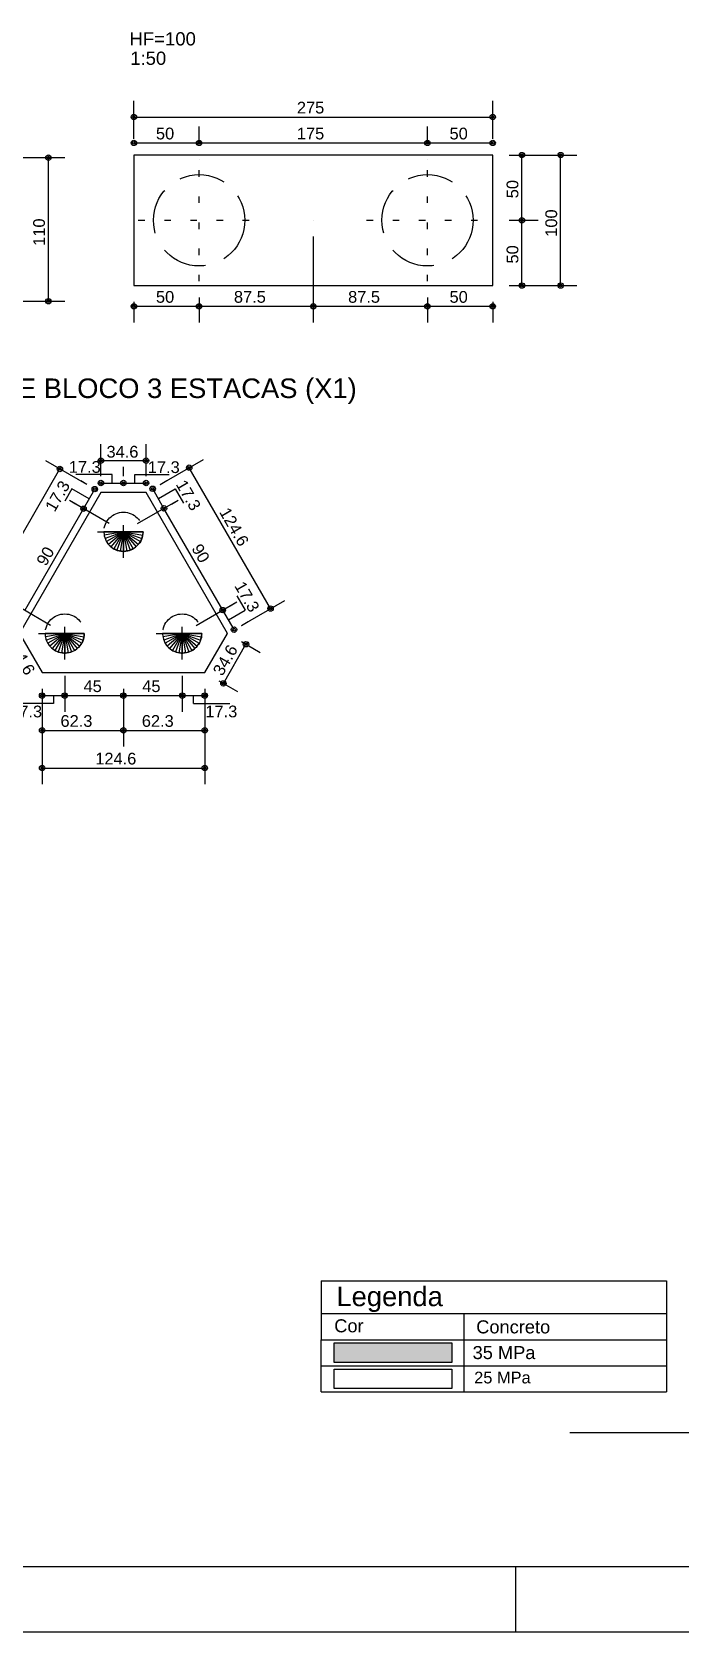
# Model space of a CAD drawing. Extents: x 0 to 119, y 0 to 84.
# Drawn here: x 74.49 to 84.42, y 0 to 24.52 of the extents above; entities that cross this region are included whole.
import ezdxf

# ---------------------------------------------------------------- set-up
doc = ezdxf.new("R2010")
doc.units = 0
doc.header["$MEASUREMENT"] = 0
for name, pattern in [('ESTILO_TQS_0001', [1, 0.7, -0.3]), ('ESTILO_TQS_0002', [0.4, 0.1, -0.3]), ('ESTILO_TQS_0003', [1.5, 0.5, -0.4, 0.1, -0.5])]:
    doc.linetypes.add(name, pattern=pattern)
for name, color, linetype in [('1', 3, 'CONTINUOUS'), ('10', 252, 'CONTINUOUS'), ('15', 12, 'CONTINUOUS'), ('18', 6, 'CONTINUOUS'), ('23', 100, 'CONTINUOUS'), ('3', 7, 'CONTINUOUS'), ('32', 250, 'CONTINUOUS'), ('40', 7, 'CONTINUOUS'), ('7', 232, 'CONTINUOUS')]:
    doc.layers.add(name, color=color, linetype=linetype)
doc.styles.add('TQS_ARIAL', font='arial.ttf')

msp = doc.modelspace()

# ---------------------------------------------------------------- linework, layer by layer
at = {"layer": '1', "color": 3, "linetype": 'Continuous'}
for points in [[(76.192905, 16.861151), (75.592905, 16.861151), (75.593137, 16.84934), (75.595442, 16.822211), (75.599564, 16.798289), (75.605392, 16.775497), (75.615367, 16.747253), (75.628313, 16.719761), (75.639248, 16.700969), (75.654961, 16.678441), (75.668547, 16.661993), (75.690129, 16.640058), (75.708762, 16.624315), (75.730751, 16.60875), (75.752099, 16.596248), (75.77819, 16.58395), (75.798492, 16.576395), (75.828023, 16.568251), (75.854186, 16.56366), (75.878679, 16.561489), (75.892905, 16.561151), (75.904391, 16.561371), (75.929133, 16.563347), (75.957651, 16.568222), (75.984234, 16.575391), (76.009135, 16.584582), (76.033904, 16.596351), (76.054002, 16.608075), (76.079282, 16.626069), (76.095149, 16.639573), (76.115142, 16.659631), (76.130272, 16.677693), (76.147498, 16.702463), (76.157824, 16.720376), (76.171475, 16.749804), (76.180415, 16.775489), (76.186424, 16.799132), (76.190116, 16.820342), (76.192709, 16.850335), (76.192905, 16.861151)], [(75.292905, 15.302306), (74.692905, 15.302306), (74.693137, 15.290495), (74.695442, 15.263365), (74.699564, 15.239444), (74.705392, 15.216651), (74.715367, 15.188407), (74.728313, 15.160915), (74.739248, 15.142123), (74.754961, 15.119595), (74.768547, 15.103147), (74.790129, 15.081213), (74.808762, 15.065469), (74.830751, 15.049905), (74.852099, 15.037402), (74.87819, 15.025104), (74.898492, 15.017549), (74.928023, 15.009406), (74.954186, 15.004815), (74.978679, 15.002643), (74.992905, 15.002306), (75.004391, 15.002526), (75.029133, 15.004501), (75.057651, 15.009376), (75.084234, 15.016545), (75.109135, 15.025737), (75.133904, 15.037506), (75.154002, 15.049229), (75.179282, 15.067224), (75.195149, 15.080727), (75.215142, 15.100785), (75.230272, 15.118848), (75.247498, 15.143617), (75.257824, 15.16153), (75.271475, 15.190958), (75.280415, 15.216644), (75.286424, 15.240287), (75.290116, 15.261496), (75.292709, 15.29149), (75.292905, 15.302306)], [(77.092905, 15.302306), (76.492905, 15.302306), (76.493137, 15.290495), (76.495442, 15.263365), (76.499564, 15.239444), (76.505392, 15.216651), (76.515367, 15.188407), (76.528313, 15.160915), (76.539248, 15.142123), (76.554961, 15.119595), (76.568547, 15.103147), (76.590129, 15.081213), (76.608762, 15.065469), (76.630751, 15.049905), (76.652099, 15.037402), (76.67819, 15.025104), (76.698492, 15.017549), (76.728023, 15.009406), (76.754186, 15.004815), (76.778679, 15.002643), (76.792905, 15.002306), (76.804391, 15.002526), (76.829133, 15.004501), (76.857651, 15.009376), (76.884234, 15.016545), (76.909135, 15.025737), (76.933904, 15.037506), (76.954002, 15.049229), (76.979282, 15.067224), (76.995149, 15.080727), (77.015142, 15.100785), (77.030272, 15.118848), (77.047498, 15.143617), (77.057824, 15.16153), (77.071475, 15.190958), (77.080415, 15.216644), (77.086424, 15.240287), (77.090116, 15.261496), (77.092709, 15.29149), (77.092905, 15.302306)]]:
    msp.add_lwpolyline(points, dxfattribs=at)
at = {"layer": '10', "color": 252, "linetype": 'ESTILO_TQS_0002'}
for p, q in [((77.052983, 20.701289), (77.052983, 22.567489)), ((80.552983, 20.701289), (80.552983, 22.567489)), ((76.119883, 21.634389), (77.986083, 21.634389)), ((79.619883, 21.634389), (81.486083, 21.634389))]:
    msp.add_line(p, q, dxfattribs=at)
at = {"layer": '10', "color": 252, "linetype": 'ESTILO_TQS_0003'}
for p, q in [((75.892905, 16.461251), (75.892905, 17.261051)), ((75.493005, 16.861151), (76.292805, 16.861151)), ((74.992905, 14.902406), (74.992905, 15.702206)), ((76.792905, 14.902406), (76.792905, 15.702206)), ((74.593005, 15.302306), (75.392805, 15.302306)), ((76.393005, 15.302306), (77.192805, 15.302306))]:
    msp.add_line(p, q, dxfattribs=at)
at = {"layer": '10', "color": 252, "linetype": 'Continuous'}
for p, q in [((75.892905, 16.861151), (75.592905, 16.861151)), ((75.892905, 16.861151), (75.597462, 16.809057)), ((75.892905, 16.861151), (75.610997, 16.758545)), ((75.892905, 16.861151), (75.633097, 16.711151)), ((75.892905, 16.861151), (75.663091, 16.668315)), ((75.892905, 16.861151), (75.700068, 16.631338)), ((75.892905, 16.861151), (75.742905, 16.601344)), ((75.892905, 16.861151), (75.790298, 16.579243)), ((75.892905, 16.861151), (75.84081, 16.565709)), ((75.892905, 16.861151), (75.892905, 16.561151)), ((75.892905, 16.861151), (75.944999, 16.565709)), ((75.892905, 16.861151), (75.995511, 16.579243)), ((75.892905, 16.861151), (76.042905, 16.601344)), ((75.892905, 16.861151), (76.085741, 16.631338)), ((75.892905, 16.861151), (76.122718, 16.668315)), ((75.892905, 16.861151), (76.152712, 16.711151)), ((75.892905, 16.861151), (76.174812, 16.758545)), ((75.892905, 16.861151), (76.188347, 16.809057)), ((75.892905, 16.861151), (76.192905, 16.861151)), ((74.992905, 15.302306), (74.692905, 15.302306)), ((74.992905, 15.302306), (74.697462, 15.250211)), ((74.992905, 15.302306), (74.710997, 15.199699)), ((74.992905, 15.302306), (74.733097, 15.152306)), ((74.992905, 15.302306), (74.763091, 15.109469)), ((74.992905, 15.302306), (74.800068, 15.072492)), ((74.992905, 15.302306), (74.842905, 15.042498)), ((74.992905, 15.302306), (74.890298, 15.020398)), ((74.992905, 15.302306), (74.94081, 15.006863)), ((74.992905, 15.302306), (74.992905, 15.002306)), ((74.992905, 15.302306), (75.044999, 15.006863)), ((74.992905, 15.302306), (75.095511, 15.020398)), ((74.992905, 15.302306), (75.142905, 15.042498)), ((74.992905, 15.302306), (75.185741, 15.072492)), ((74.992905, 15.302306), (75.222718, 15.109469)), ((74.992905, 15.302306), (75.252712, 15.152306)), ((74.992905, 15.302306), (75.274812, 15.199699)), ((74.992905, 15.302306), (75.288347, 15.250211)), ((74.992905, 15.302306), (75.292905, 15.302306)), ((76.792905, 15.302306), (76.492905, 15.302306)), ((76.792905, 15.302306), (76.497462, 15.250211)), ((76.792905, 15.302306), (76.510997, 15.199699)), ((76.792905, 15.302306), (76.533097, 15.152306)), ((76.792905, 15.302306), (76.563091, 15.109469)), ((76.792905, 15.302306), (76.600068, 15.072492)), ((76.792905, 15.302306), (76.642905, 15.042498)), ((76.792905, 15.302306), (76.690298, 15.020398)), ((76.792905, 15.302306), (76.74081, 15.006863)), ((76.792905, 15.302306), (76.792905, 15.002306)), ((76.792905, 15.302306), (76.844999, 15.006863)), ((76.792905, 15.302306), (76.895511, 15.020398)), ((76.792905, 15.302306), (76.942905, 15.042498)), ((76.792905, 15.302306), (76.985741, 15.072492)), ((76.792905, 15.302306), (77.022718, 15.109469)), ((76.792905, 15.302306), (77.052712, 15.152306)), ((76.792905, 15.302306), (77.074812, 15.199699)), ((76.792905, 15.302306), (77.088347, 15.250211)), ((76.792905, 15.302306), (77.092905, 15.302306))]:
    msp.add_line(p, q, dxfattribs=at)
at = {"layer": '10', "color": 252, "linetype": 'ESTILO_TQS_0001'}
for centre, radius in [((77.052983, 21.634389), 0.7), ((80.552983, 21.634389), 0.7), ((75.892905, 16.861151), 0.3), ((74.992905, 15.302306), 0.3), ((76.792905, 15.302306), 0.3)]:
    msp.add_circle(centre, radius, dxfattribs=at)
at = {"layer": '18', "color": 6, "linetype": 'Continuous'}
for points in [[(76.052983, 20.634389), (81.552983, 20.634389), (81.552983, 22.634389), (76.052983, 22.634389), (76.052983, 20.634389)], [(74.646494, 14.702306), (77.139315, 14.702306), (77.485725, 15.302306), (76.239315, 17.461151), (75.546494, 17.461151), (74.300084, 15.302306), (74.646494, 14.702306)]]:
    msp.add_lwpolyline(points, dxfattribs=at)
at = {"layer": '23', "color": 100, "linetype": 'Continuous'}
msp.add_lwpolyline([(79.123682, 4.430036), (80.923682, 4.430036), (80.923682, 4.130036), (79.123682, 4.130036), (79.123682, 4.430036)], dxfattribs=at)
for points in [[(79.123682, 4.430036), (80.923682, 4.430036), (80.923682, 4.130036)], [(79.123682, 4.430036), (80.923682, 4.130036), (79.123682, 4.130036)], [(79.123682, 4.430036), (79.123682, 4.130036), (79.123682, 4.430036)]]:
    msp.add_solid(points, dxfattribs=at)
at = {"layer": '32', "color": 250, "linetype": 'Continuous'}
for p, q in [((76.052983, 22.884389), (76.052983, 23.467423)), ((81.552983, 22.884389), (81.552983, 23.467423)), ((76.052983, 23.217423), (81.552983, 23.217423)), ((76.052983, 22.884389), (76.052983, 23.070459)), ((77.052983, 22.817489), (77.052983, 23.070459)), ((77.052983, 22.817489), (77.052983, 23.070459)), ((80.552983, 22.817489), (80.552983, 23.070459)), ((80.552983, 22.817489), (80.552983, 23.070459)), ((81.552983, 22.884389), (81.552983, 23.070459)), ((76.052983, 22.820459), (77.052983, 22.820459)), ((77.052983, 22.820459), (80.552983, 22.820459)), ((80.552983, 22.820459), (81.552983, 22.820459)), ((74.262105, 22.595124), (74.993179, 22.595124)), ((74.743179, 20.395124), (74.743179, 22.595124)), ((76.052983, 22.634389), (76.052983, 22.634389)), ((76.052983, 22.634389), (76.052983, 22.634389)), ((77.052983, 22.567489), (77.052983, 22.567489)), ((77.052983, 22.567489), (77.052983, 22.567489)), ((80.552983, 22.567489), (80.552983, 22.567489)), ((80.552983, 22.567489), (80.552983, 22.567489)), ((81.552983, 22.634389), (81.552983, 22.634389)), ((81.552983, 22.634389), (81.552983, 22.634389)), ((81.552983, 22.634389), (81.552983, 22.634389)), ((81.552983, 22.634389), (81.552983, 22.634389)), ((81.802983, 22.634389), (82.249391, 22.634389)), ((81.802983, 22.634389), (82.843443, 22.634389)), ((81.999391, 21.634389), (81.999391, 22.634389)), ((82.593443, 20.634389), (82.593443, 22.634389)), ((78.802983, 21.634389), (78.802983, 21.634389)), ((81.552983, 21.634389), (81.552983, 21.634389)), ((81.552983, 21.634389), (81.552983, 21.634389)), ((81.802983, 21.634389), (82.249391, 21.634389)), ((81.802983, 21.634389), (82.249391, 21.634389)), ((81.999391, 20.634389), (81.999391, 21.634389)), ((78.802983, 21.384389), (78.802983, 20.067043)), ((76.052983, 20.634389), (76.052983, 20.634389)), ((77.052983, 20.701289), (77.052983, 20.701289)), ((77.052983, 20.701289), (77.052983, 20.701289)), ((78.802983, 20.634389), (78.802983, 20.634389)), ((80.552983, 20.701289), (80.552983, 20.701289)), ((80.552983, 20.701289), (80.552983, 20.701289)), ((81.552983, 20.634389), (81.552983, 20.634389)), ((81.552983, 20.634389), (81.552983, 20.634389)), ((81.552983, 20.634389), (81.552983, 20.634389)), ((81.802983, 20.634389), (82.249391, 20.634389)), ((81.802983, 20.634389), (82.843443, 20.634389)), ((74.262105, 20.395124), (74.993179, 20.395124)), ((76.052983, 20.384389), (76.052983, 20.067043)), ((77.052983, 20.451289), (77.052983, 20.067043)), ((77.052983, 20.451289), (77.052983, 20.067043)), ((78.802983, 20.384389), (78.802983, 20.067043)), ((80.552983, 20.451289), (80.552983, 20.067043)), ((80.552983, 20.451289), (80.552983, 20.067043)), ((81.552983, 20.384389), (81.552983, 20.067043)), ((76.052983, 20.317043), (77.052983, 20.317043)), ((77.052983, 20.317043), (78.802983, 20.317043)), ((78.802983, 20.317043), (80.552983, 20.317043)), ((80.552983, 20.317043), (81.552983, 20.317043)), ((75.546494, 17.711151), (75.546494, 18.201266)), ((76.239315, 17.711151), (76.239315, 18.201266)), ((75.329988, 17.586151), (74.702211, 17.948598)), ((75.546494, 17.951266), (76.239315, 17.951266)), ((76.455821, 17.586151), (77.117554, 17.968203)), ((73.672307, 15.664753), (74.918717, 17.823598)), ((75.719699, 17.739104), (75.162557, 17.739104)), ((75.546494, 17.711151), (75.546494, 17.858199)), ((75.719699, 17.608199), (75.719699, 17.739104)), ((75.892905, 17.711151), (75.892905, 17.858199)), ((75.892905, 17.711151), (75.892905, 17.858199)), ((76.06611, 17.608199), (76.06611, 17.739104)), ((76.06611, 17.739104), (76.594848, 17.739104)), ((76.239315, 17.711151), (76.239315, 17.858199)), ((78.147457, 15.684357), (76.901047, 17.843203)), ((75.101637, 17.517999), (74.992337, 17.328694)), ((75.367509, 17.364491), (75.101637, 17.517999)), ((75.32999, 17.586155), (75.237609, 17.639493)), ((75.280904, 17.214492), (75.454114, 17.514489)), ((75.546494, 17.608199), (75.892905, 17.608199)), ((75.546494, 17.461151), (75.546494, 17.461151)), ((75.546494, 17.461151), (75.546494, 17.461151)), ((75.546494, 17.461151), (75.546494, 17.461151)), ((75.546494, 17.461151), (75.546494, 17.461151)), ((75.892905, 17.608199), (76.239315, 17.608199)), ((75.892905, 17.461151), (75.892905, 17.461151)), ((75.892905, 17.461151), (75.892905, 17.461151)), ((76.239315, 17.461151), (76.239315, 17.461151)), ((76.239315, 17.461151), (76.239315, 17.461151)), ((76.239315, 17.461151), (76.239315, 17.461151)), ((76.239315, 17.461151), (76.239315, 17.461151)), ((76.514188, 17.21985), (76.340981, 17.519849)), ((76.427584, 17.36985), (76.68507, 17.518519)), ((76.45582, 17.586153), (76.557486, 17.64485)), ((76.68507, 17.518519), (76.810971, 17.300467)), ((74.380904, 15.655644), (75.280904, 17.21449)), ((75.676398, 16.986151), (75.064397, 17.33949)), ((75.15678, 17.286157), (75.0644, 17.339495)), ((76.109411, 16.986151), (76.730692, 17.344848)), ((77.414186, 15.661003), (76.514186, 17.219848)), ((76.629027, 17.286154), (76.730693, 17.344851)), ((75.373285, 17.161154), (75.373285, 17.161154)), ((76.412522, 17.161152), (76.412522, 17.161152)), ((75.892905, 16.861151), (75.892905, 16.861151)), ((75.892905, 16.861151), (75.892905, 16.861151)), ((74.776398, 15.427306), (74.164397, 15.780644)), ((77.009411, 15.427306), (77.630692, 15.786003)), ((77.529016, 15.727307), (77.630687, 15.78601)), ((77.632375, 15.877728), (77.758276, 15.659676)), ((77.702231, 15.427306), (78.363964, 15.809357)), ((77.312512, 15.602301), (77.312512, 15.602301)), ((77.587396, 15.361009), (77.414184, 15.661004)), ((77.50079, 15.511007), (77.758276, 15.659676)), ((77.702228, 15.427311), (77.803899, 15.486014)), ((74.992905, 15.302306), (74.992905, 15.302306)), ((76.792905, 15.302306), (76.792905, 15.302306)), ((77.485725, 15.302306), (77.485725, 15.302306)), ((77.485725, 15.302306), (77.485725, 15.302306)), ((77.485725, 15.302306), (77.485725, 15.302306)), ((77.424604, 14.537593), (77.771014, 15.137593)), ((77.702231, 15.177306), (77.987521, 15.012593)), ((74.992905, 14.902406), (74.992905, 14.902406)), ((74.992905, 14.902406), (74.992905, 14.902406)), ((76.792905, 14.902406), (76.792905, 14.902406)), ((76.792905, 14.902406), (76.792905, 14.902406)), ((74.646494, 14.702306), (74.646494, 14.702306)), ((74.646494, 14.702306), (74.646494, 14.702306)), ((74.646494, 14.702306), (74.646494, 14.702306)), ((74.646494, 14.702306), (74.646494, 14.702306)), ((74.992905, 14.652406), (74.992905, 14.10109)), ((74.992905, 14.652406), (74.992905, 14.10109)), ((75.892905, 14.702306), (75.892905, 14.702306)), ((75.892905, 14.702306), (75.892905, 14.702306)), ((75.892905, 14.702306), (75.892905, 14.702306)), ((76.792905, 14.652406), (76.792905, 14.10109)), ((76.792905, 14.652406), (76.792905, 14.10109)), ((77.139315, 14.702306), (77.139315, 14.702306)), ((77.139315, 14.702306), (77.139315, 14.702306)), ((77.139315, 14.702306), (77.139315, 14.702306)), ((77.355821, 14.577306), (77.641111, 14.412593)), ((74.819699, 14.228581), (74.260284, 14.228581)), ((74.646494, 14.452306), (74.646494, 13.567987)), ((74.646494, 14.452306), (74.646494, 12.990686)), ((74.646494, 14.452306), (74.646494, 14.10109)), ((74.646494, 14.35109), (74.992905, 14.35109)), ((74.819699, 14.35109), (74.819699, 14.228581)), ((74.992905, 14.35109), (75.892905, 14.35109)), ((75.892905, 14.452306), (75.892905, 14.10109)), ((75.892905, 14.452306), (75.892905, 14.10109)), ((75.892905, 14.452306), (75.892905, 13.567987)), ((75.892905, 14.35109), (76.792905, 14.35109)), ((76.792905, 14.35109), (77.139315, 14.35109)), ((76.96611, 14.228581), (76.96611, 14.35109)), ((76.96611, 14.228581), (77.525525, 14.228581)), ((77.139315, 14.452306), (77.139315, 12.990686)), ((77.139315, 14.452306), (77.139315, 14.10109)), ((75.892905, 14.10109), (75.892905, 14.10109)), ((77.139315, 14.10109), (77.139315, 14.10109)), ((74.646494, 13.817987), (75.892905, 13.817987)), ((75.892905, 13.85109), (75.892905, 13.567987)), ((75.892905, 13.817987), (77.139315, 13.817987)), ((77.139315, 13.85109), (77.139315, 13.567987)), ((74.646494, 13.240686), (77.139315, 13.240686))]:
    msp.add_line(p, q, dxfattribs=at)
for centre, radius in [((76.052983, 23.217423), 0.041625), ((76.052983, 23.217423), 0.02075), ((81.552983, 23.217423), 0.041625), ((81.552983, 23.217423), 0.02075), ((76.052983, 22.820459), 0.041625), ((76.052983, 22.820459), 0.02075), ((77.052983, 22.820459), 0.041625), ((77.052983, 22.820459), 0.041625), ((77.052983, 22.820459), 0.02075), ((77.052983, 22.820459), 0.02075), ((80.552983, 22.820459), 0.041625), ((80.552983, 22.820459), 0.041625), ((80.552983, 22.820459), 0.02075), ((80.552983, 22.820459), 0.02075), ((81.552983, 22.820459), 0.041625), ((81.552983, 22.820459), 0.02075), ((74.743179, 22.595124), 0.041625), ((74.743179, 22.595124), 0.02075), ((81.999391, 22.634389), 0.041625), ((81.999391, 22.634389), 0.02075), ((82.593443, 22.634389), 0.041625), ((82.593443, 22.634389), 0.02075), ((81.999391, 21.634389), 0.041625), ((81.999391, 21.634389), 0.041625), ((81.999391, 21.634389), 0.02075), ((81.999391, 21.634389), 0.02075), ((81.999391, 20.634389), 0.041625), ((81.999391, 20.634389), 0.02075), ((82.593443, 20.634389), 0.041625), ((82.593443, 20.634389), 0.02075), ((74.743179, 20.395124), 0.041625), ((74.743179, 20.395124), 0.02075), ((76.052983, 20.317043), 0.041625), ((77.052983, 20.317043), 0.041625), ((77.052983, 20.317043), 0.041625), ((78.802983, 20.317043), 0.041625), ((78.802983, 20.317043), 0.041625), ((80.552983, 20.317043), 0.041625), ((80.552983, 20.317043), 0.041625), ((81.552983, 20.317043), 0.041625), ((76.052983, 20.317043), 0.02075), ((77.052983, 20.317043), 0.02075), ((77.052983, 20.317043), 0.02075), ((78.802983, 20.317043), 0.02075), ((78.802983, 20.317043), 0.02075), ((80.552983, 20.317043), 0.02075), ((80.552983, 20.317043), 0.02075), ((81.552983, 20.317043), 0.02075), ((75.546494, 17.951266), 0.041625), ((75.546494, 17.951266), 0.02075), ((76.239315, 17.951266), 0.041625), ((76.239315, 17.951266), 0.02075), ((74.918717, 17.823598), 0.041625), ((74.918717, 17.823598), 0.02075), ((76.901047, 17.843203), 0.041625), ((76.901047, 17.843203), 0.02075), ((75.454114, 17.514489), 0.041625), ((75.454114, 17.514489), 0.02075), ((75.546494, 17.608199), 0.041625), ((75.546494, 17.608199), 0.02075), ((75.892905, 17.608199), 0.041625), ((75.892905, 17.608199), 0.041625), ((75.892905, 17.608199), 0.02075), ((75.892905, 17.608199), 0.02075), ((76.239315, 17.608199), 0.041625), ((76.239315, 17.608199), 0.02075), ((76.340981, 17.519849), 0.041625), ((76.340981, 17.519849), 0.02075), ((75.280904, 17.214492), 0.041625), ((75.280904, 17.21449), 0.041625), ((75.280904, 17.214492), 0.02075), ((75.280904, 17.21449), 0.02075), ((76.514186, 17.219848), 0.041625), ((76.514188, 17.21985), 0.041625), ((76.514186, 17.219848), 0.02075), ((76.514188, 17.21985), 0.02075), ((77.414184, 15.661004), 0.041625), ((77.414186, 15.661003), 0.041625), ((78.147457, 15.684357), 0.041625), ((78.147457, 15.684357), 0.02075), ((77.414184, 15.661004), 0.02075), ((77.414186, 15.661003), 0.02075), ((77.587396, 15.361009), 0.041625), ((77.587396, 15.361009), 0.02075), ((77.771014, 15.137593), 0.041625), ((77.771014, 15.137593), 0.02075), ((77.424604, 14.537593), 0.041625), ((77.424604, 14.537593), 0.02075), ((74.646494, 14.35109), 0.041625), ((74.646494, 14.35109), 0.02075), ((74.992905, 14.35109), 0.041625), ((74.992905, 14.35109), 0.041625), ((74.992905, 14.35109), 0.02075), ((74.992905, 14.35109), 0.02075), ((75.892905, 14.35109), 0.041625), ((75.892905, 14.35109), 0.041625), ((75.892905, 14.35109), 0.02075), ((75.892905, 14.35109), 0.02075), ((76.792905, 14.35109), 0.041625), ((76.792905, 14.35109), 0.041625), ((76.792905, 14.35109), 0.02075), ((76.792905, 14.35109), 0.02075), ((77.139315, 14.35109), 0.041625), ((77.139315, 14.35109), 0.02075), ((74.646494, 13.817987), 0.041625), ((74.646494, 13.817987), 0.02075), ((75.892905, 13.817987), 0.041625), ((75.892905, 13.817987), 0.041625), ((75.892905, 13.817987), 0.02075), ((75.892905, 13.817987), 0.02075), ((77.139315, 13.817987), 0.041625), ((77.139315, 13.817987), 0.02075), ((74.646494, 13.240686), 0.041625), ((74.646494, 13.240686), 0.02075), ((77.139315, 13.240686), 0.041625), ((77.139315, 13.240686), 0.02075)]:
    msp.add_circle(centre, radius, dxfattribs=at)
at = {"layer": '40', "linetype": 'Continuous'}
for p, q in [((78.923682, 5.380036), (78.923682, 4.480036)), ((78.923682, 5.380036), (84.218728, 5.380036)), ((84.218728, 5.380036), (84.218728, 4.480036)), ((78.923682, 4.880036), (84.218728, 4.880036)), ((81.109004, 4.880036), (81.109004, 4.480036)), ((78.923682, 4.480036), (84.218728, 4.480036)), ((78.923682, 4.480036), (81.006526, 4.480036)), ((78.923682, 4.480036), (81.109004, 4.480036)), ((78.923682, 4.080036), (78.923682, 4.480036)), ((81.109004, 4.480036), (81.109004, 4.080036)), ((84.218728, 4.480036), (84.218728, 4.080036)), ((78.923682, 4.080036), (84.218728, 4.080036)), ((78.923682, 3.680036), (78.923682, 4.080036)), ((81.109004, 4.080036), (81.109004, 3.680036)), ((84.218728, 4.080036), (84.218728, 3.680036)), ((78.923682, 3.680036), (84.218728, 3.680036)), ((82.73582, 3.058237), (96.23582, 3.058237)), ((82.98582, 3.058237), (84.98582, 3.058237)), ((81.9, 0.999998), (81.9, -0.000002)), ((0, 0), (117.9, -0.000002))]:
    msp.add_line(p, q, dxfattribs=at)
for points in [[(79.123682, 4.430036), (80.923682, 4.430036), (80.923682, 4.130036), (79.123682, 4.130036), (79.123682, 4.430036)], [(79.123682, 4.030036), (80.923682, 4.030036), (80.923682, 3.730036), (79.123682, 3.730036), (79.123682, 4.030036)]]:
    msp.add_lwpolyline(points, dxfattribs=at)
at = {"layer": '7', "color": 232, "linetype": 'Continuous'}
msp.add_line((117.9, 0.999998), (3, 0.999999), dxfattribs=at)

# ---------------------------------------------------------------- texts
at = {"layer": '15', "color": 12, "linetype": 'Continuous', "style": 'TQS_ARIAL'}
msp.add_text('DETALHE BLOCO 3 ESTACAS (X1)', height=0.3, dxfattribs=at).set_placement((72.622131, 18.910408))
at = {"layer": '3', "color": 7, "linetype": 'Continuous', "style": 'TQS_ARIAL'}
for s, height, p in [('HF=100', 0.203, (75.986446, 24.314335)), ('1:50', 0.2025, (75.997453, 24.016987))]:
    msp.add_text(s, height=height, dxfattribs=at).set_placement(p)
at = {"layer": '32', "color": 250, "linetype": 'Continuous', "style": 'TQS_ARIAL'}
for s, p in [('275', (78.550983, 23.271423)), ('50', (76.390983, 22.874459)), ('175', (78.550983, 22.874459)), ('50', (80.890983, 22.874459)), ('50', (76.390983, 20.371043)), ('87.5', (77.585983, 20.371043)), ('87.5', (79.335983, 20.371043)), ('50', (80.890983, 20.371043)), ('34.6', (75.632744, 17.997973)), ('17.3', (75.055721, 17.764847)), ('17.3', (76.266156, 17.76138)), ('45', (75.280905, 14.40509)), ('45', (76.180905, 14.40509)), ('17.3', (74.156687, 14.017138)), ('62.3', (74.927699, 13.871987)), ('62.3', (76.17411, 13.871987)), ('17.3', (77.14845, 14.017624)), ('124.6', (75.460905, 13.294686))]:
    msp.add_text(s, height=0.18, dxfattribs=at).set_placement(p)
for s, rotation, p in [('50', 90, (81.945391, 21.972389)), ('110', 90, (74.689179, 21.243124)), ('100', 90, (82.539443, 21.382389)), ('50', 90, (81.945391, 20.972389)), ('17.3', 59.999093, (74.837681, 17.151888)), ('17.3', 300.000359, (76.689228, 17.589519)), ('124.6', 300, (77.355018, 17.164903)), ('90', 60, (74.703138, 16.321771)), ('90', 300, (76.929951, 16.607722)), ('17.3', 300.001418, (77.587656, 16.033272)), ('34.6', 300, (74.147667, 15.068806)), ('34.6', 60, (77.408325, 14.637741))]:
    msp.add_text(s, height=0.18, rotation=rotation, dxfattribs=at).set_placement(p)
at = {"layer": '40', "linetype": 'Continuous', "style": 'TQS_ARIAL'}
for s, height, p in [('Legenda ', 0.3, (79.156816, 4.993525)), ('Cor', 0.2, (79.123682, 4.592536)), ('Concreto', 0.2, (81.299891, 4.576359)), (' 35 MPa', 0.2, (81.16687, 4.182316)), (' 25 MPa', 0.18, (81.198435, 3.809593))]:
    msp.add_text(s, height=height, dxfattribs=at).set_placement(p)

doc.saveas('drawing.dxf')
